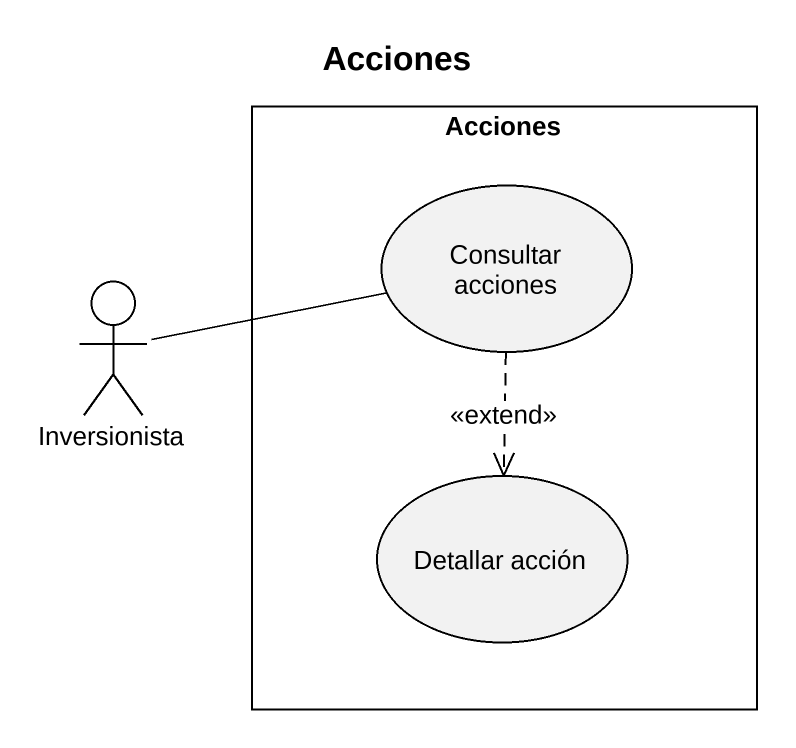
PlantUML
@startuml
title Acciones
rectangle Acciones {
  usecase "Consultar acciones" as Consultar_acciones
  usecase "Detallar acción" as Detallar_acción
}
actor Inversionista
Consultar_acciones ..> Detallar_acción : <<extend>>
Inversionista -right- Consultar_acciones
@enduml
